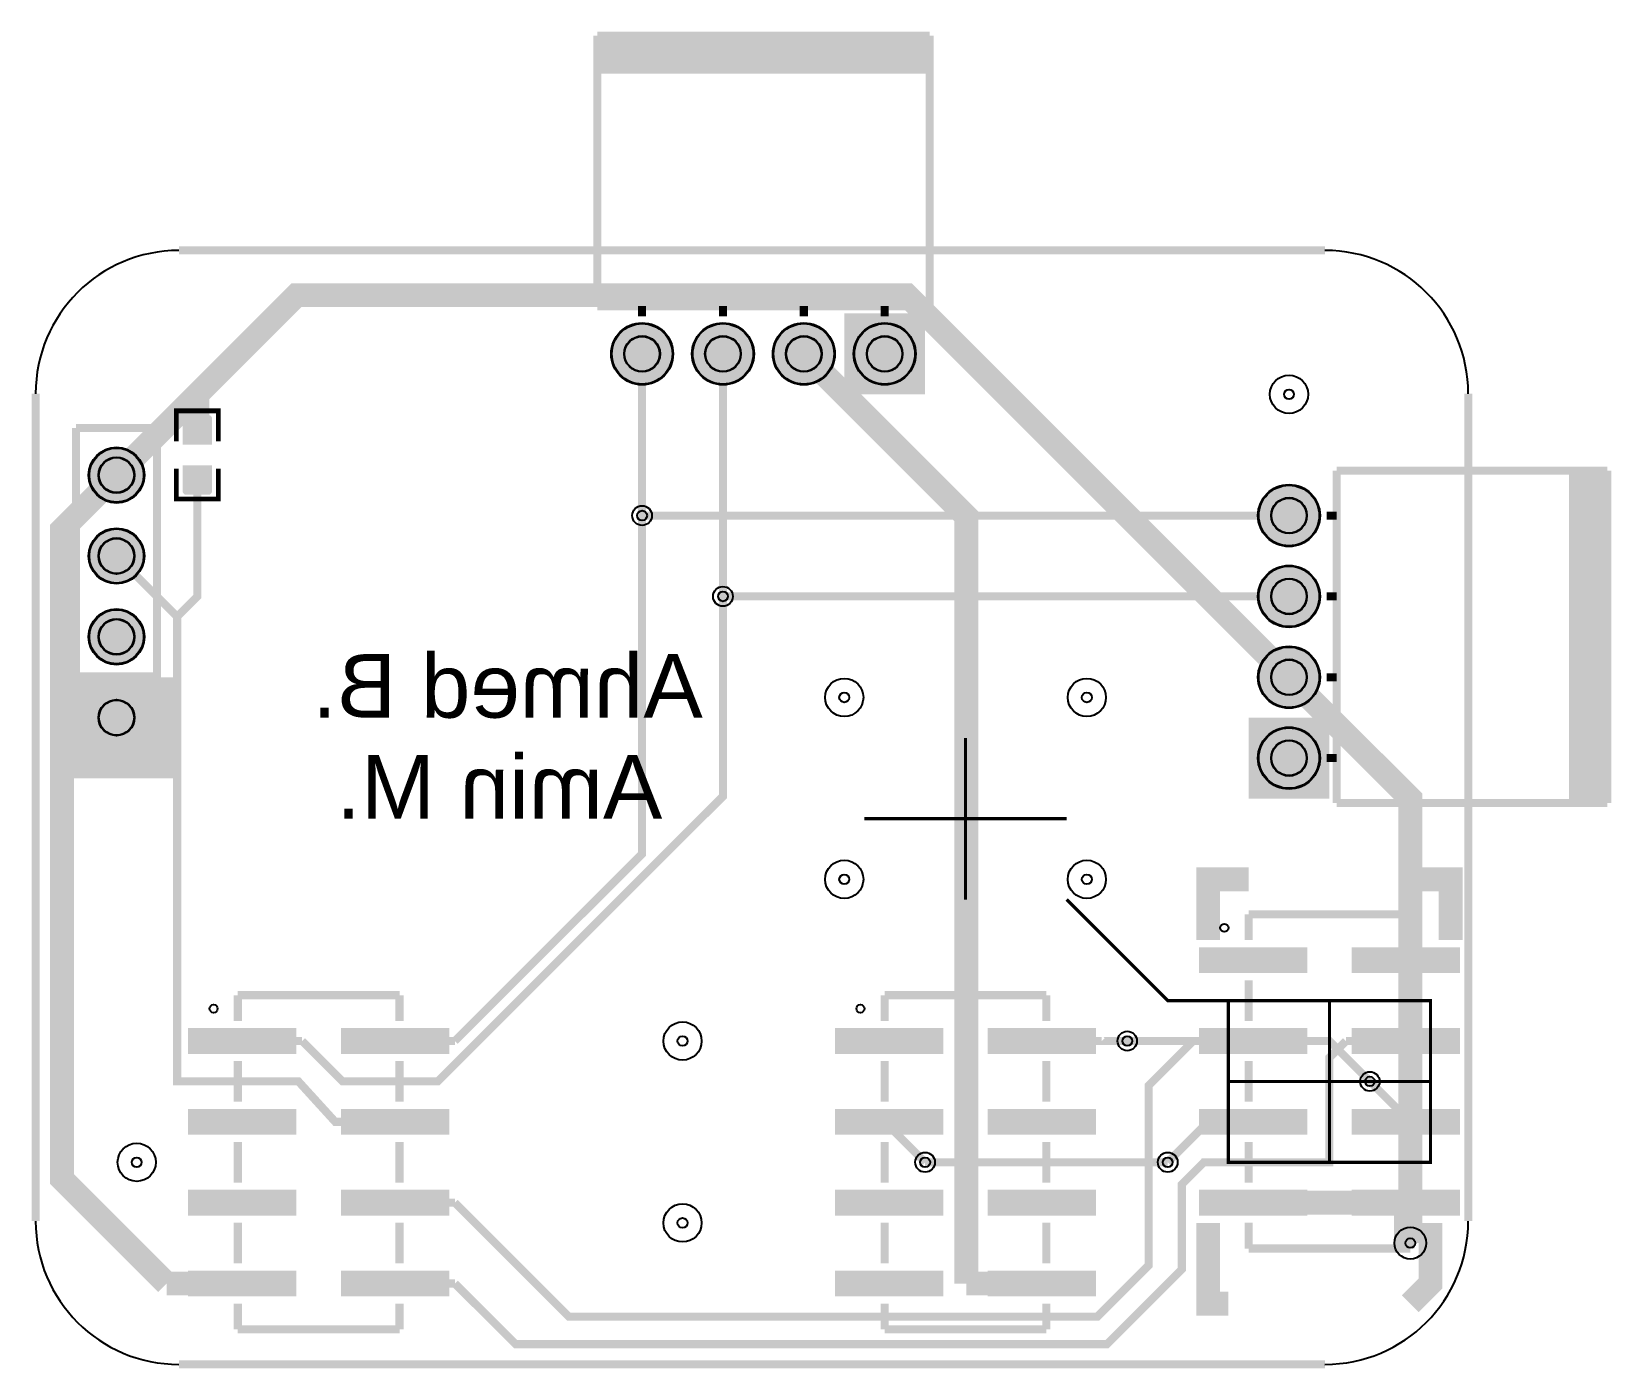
# Model space of a CAD drawing. Header units: millimetres. Extents: x -0.1 to 49.5, y -0.1 to 41.9.
import ezdxf

# ---------------------------------------------------------------- set-up
doc = ezdxf.new("R2010")
doc.units = ezdxf.units.MM
for name, color, linetype, true_color in [('BoardOutLine', 7, 'Continuous', 0xff00ff), ('BottomLayer', 7, 'Continuous', 0x0000ff), ('BottomSolderMaskLayer', 7, 'Continuous', 0xaa00ff), ('Document', 7, 'Continuous', 0xffffff), ('Hole', 7, 'Continuous', 0x222222), ('Multi-Layer', 7, 'Continuous', 0xc0c0c0), ('TopLayer', 7, 'Continuous', 0xff0000), ('TopPasteMaskLayer', 7, 'Continuous', 0x808080), ('TopSilkLayer', 7, 'Continuous', 0xffcc00), ('TopSolderMaskLayer', 7, 'Continuous', 0x800080)]:
    doc.layers.add(name, color=color, linetype=linetype, true_color=true_color)
doc.styles.get("Standard").update_dxf_attribs({"font": 'arial.ttf'})

msp = doc.modelspace()

# ---------------------------------------------------------------- hatches: boundary and pattern name
at = {"layer": 'BottomSolderMaskLayer'}
for points in [[(18.07503175006341, 31.750063500127, 1), (20.025044450088807, 31.750063500127, 1)], [(20.61503683007377, 31.750063500127, 1), (22.565049530099166, 31.750063500127, 1)], [(23.155041910083902, 31.750063500127, 1), (25.1050546101093, 31.750063500127, 1)], [(25.695046990094035, 31.750063500127, 1), (27.64505969011943, 31.750063500127, 1)], [(1.664605029210031, 27.9400558801118, 1), (3.4154051308102344, 27.9400558801118, 1)], [(38.3950723901447, 26.670053340106733, 1), (40.345085090170095, 26.670053340106733, 1)], [(1.664605029210031, 25.400050800101667, 1), (3.4154051308102344, 25.400050800101667, 1)], [(38.3950723901447, 24.130048260096487, 1), (40.345085090170095, 24.130048260096487, 1)], [(1.664605029210031, 22.86004572009142, 1), (3.4154051308102344, 22.86004572009142, 1)], [(38.3950723901447, 21.590043180086354, 1), (40.345085090170095, 21.590043180086354, 1)], [(1.6645919496772876, 19.444627509748443), (1.6645919496772876, 21.195453770414247), (3.4154182103429775, 21.195453770414247), (3.4154182103429775, 19.444627509748443)], [(38.3950723901447, 19.050038100076222, 1), (40.345085090170095, 19.050038100076222, 1)]]:
    msp.add_hatch(color=256, dxfattribs=at).paths.add_polyline_path(points)
at = {"layer": 'Document'}
for points in [[(28.160071120142447, 40.5500889001778), (17.56002032004062, 40.5500889001778), (17.56002032004062, 41.75008890017784), (28.160071120142447, 41.75008890017784), (28.160071120142447, 41.15008890017782)], [(48.17010414020842, 17.56002032004062), (48.17010414020842, 28.16007112014222), (49.37010414020824, 28.16007112014222), (49.37010414020824, 17.56002032004062), (48.770104140208105, 17.56002032004062)]]:
    msp.add_hatch(color=256, dxfattribs=at).paths.add_polyline_path(points)
at = {"layer": 'Multi-Layer'}
for points in [[(18.10003810007611, 31.750063500127, 1), (20.000038100076107, 31.750063500127, 1)], [(20.64004318008647, 31.750063500127, 1), (22.540043180086467, 31.750063500127, 1)], [(23.1800482600966, 31.750063500127, 1), (25.0800482600966, 31.750063500127, 1)], [(25.720053340106734, 31.750063500127, 1), (27.620053340106733, 31.750063500127, 1)], [(1.6900050800101325, 27.9400558801118, 1), (3.3900050800101327, 27.9400558801118, 1)], [(38.42007874015739, 26.670053340106733, 1), (40.3200787401574, 26.670053340106733, 1)], [(1.6900050800101325, 25.400050800101667, 1), (3.3900050800101327, 25.400050800101667, 1)], [(38.42007874015739, 24.130048260096487, 1), (40.3200787401574, 24.130048260096487, 1)], [(1.6900050800101325, 22.86004572009142, 1), (3.3900050800101327, 22.86004572009142, 1)], [(38.42007874015739, 21.590043180086354, 1), (40.3200787401574, 21.590043180086354, 1)], [(1.6899923799848011, 19.470027940055843), (1.6899923799848011, 21.170053340106733), (3.3900177800355777, 21.170053340106733), (3.3900177800355777, 19.470027940055843)], [(38.42007874015739, 19.050038100076222, 1), (40.3200787401574, 19.050038100076222, 1)]]:
    msp.add_hatch(color=256, dxfattribs=at).paths.add_polyline_path(points)
at = {"layer": 'TopLayer'}
for points in [[(5.512014224028462, 28.92506985013972), (4.6480060960122955, 28.92506985013972), (4.6480060960122955, 29.73154686309374), (5.512014224028462, 29.73154686309374)], [(5.512014224028462, 28.22504445008883), (4.6480060960122955, 28.22504445008883), (4.6480060960122955, 27.418567437134925), (5.512014224028462, 27.418567437134925)], [(39.84048768097546, 13.10017780035571), (39.84048768097546, 12.300177800355641), (36.64048768097541, 12.300177800355641), (36.64048768097541, 13.10017780035571)], [(44.64046228092457, 13.10017780035571), (44.64046228092457, 12.300177800355641), (41.44046228092452, 12.300177800355641), (41.44046228092452, 13.10017780035571)], [(8.090424180848231, 10.560172720345463), (8.090424180848231, 9.760172720345395), (4.890424180848413, 9.760172720345395), (4.890424180848413, 10.560172720345463)], [(12.890398780797568, 10.560172720345463), (12.890398780797568, 9.760172720345395), (9.690398780797523, 9.760172720345395), (9.690398780797523, 10.560172720345463)], [(28.41046482092952, 10.560172720345463), (28.41046482092952, 9.760172720345395), (25.2104648209297, 9.760172720345395), (25.2104648209297, 10.560172720345463)], [(33.210439420878856, 10.560172720345463), (33.210439420878856, 9.760172720345395), (30.01043942087881, 9.760172720345395), (30.01043942087881, 10.560172720345463)], [(39.84048768097546, 10.560172720345463), (39.84048768097546, 9.760172720345395), (36.64048768097541, 9.760172720345395), (36.64048768097541, 10.560172720345463)], [(44.64046228092457, 10.560172720345463), (44.64046228092457, 9.760172720345395), (41.44046228092452, 9.760172720345395), (41.44046228092452, 10.560172720345463)], [(8.090424180848231, 8.02016764033533), (8.090424180848231, 7.220167640335262), (4.890424180848413, 7.220167640335262), (4.890424180848413, 8.02016764033533)], [(12.890398780797568, 8.02016764033533), (12.890398780797568, 7.220167640335262), (9.690398780797523, 7.220167640335262), (9.690398780797523, 8.02016764033533)], [(28.41046482092952, 8.02016764033533), (28.41046482092952, 7.220167640335262), (25.2104648209297, 7.220167640335262), (25.2104648209297, 8.02016764033533)], [(33.210439420878856, 8.02016764033533), (33.210439420878856, 7.220167640335262), (30.01043942087881, 7.220167640335262), (30.01043942087881, 8.02016764033533)], [(39.84048768097546, 8.02016764033533), (39.84048768097546, 7.220167640335262), (36.64048768097541, 7.220167640335262), (36.64048768097541, 8.02016764033533)], [(44.64046228092457, 8.02016764033533), (44.64046228092457, 7.220167640335262), (41.44046228092452, 7.220167640335262), (41.44046228092452, 8.02016764033533)], [(8.090424180848231, 5.480162560325198), (8.090424180848231, 4.68016256032513), (4.890424180848413, 4.68016256032513), (4.890424180848413, 5.480162560325198)], [(12.890398780797568, 5.480162560325198), (12.890398780797568, 4.68016256032513), (9.690398780797523, 4.68016256032513), (9.690398780797523, 5.480162560325198)], [(28.41046482092952, 5.480162560325198), (28.41046482092952, 4.68016256032513), (25.2104648209297, 4.68016256032513), (25.2104648209297, 5.480162560325198)], [(33.210439420878856, 5.480162560325198), (33.210439420878856, 4.68016256032513), (30.01043942087881, 4.68016256032513), (30.01043942087881, 5.480162560325198)], [(39.84048768097546, 5.480162560325198), (39.84048768097546, 4.68016256032513), (36.64048768097541, 4.68016256032513), (36.64048768097541, 5.480162560325198)], [(44.64046228092457, 5.480162560325198), (44.64046228092457, 4.68016256032513), (41.44046228092452, 4.68016256032513), (41.44046228092452, 5.480162560325198)], [(8.090424180848231, 2.940157480315065), (8.090424180848231, 2.140157480314997), (4.890424180848413, 2.140157480314997), (4.890424180848413, 2.940157480315065)], [(12.890398780797568, 2.940157480315065), (12.890398780797568, 2.140157480314997), (9.690398780797523, 2.140157480314997), (9.690398780797523, 2.940157480315065)], [(28.41046482092952, 2.940157480315065), (28.41046482092952, 2.140157480314997), (25.2104648209297, 2.140157480314997), (25.2104648209297, 2.940157480315065)], [(33.210439420878856, 2.940157480315065), (33.210439420878856, 2.140157480314997), (30.01043942087881, 2.140157480314997), (30.01043942087881, 2.940157480315065)]]:
    msp.add_hatch(color=256, dxfattribs=at).paths.add_polyline_path(points)
at = {"layer": 'TopPasteMaskLayer'}
for points in [[(4.630022860045756, 29.770078740157487), (4.630022860045756, 28.97007874015742), (4.680035560071019, 28.920066040132042), (4.9080010160021175, 28.920066040132042), (4.9080010160021175, 29.290068580137245), (5.2379984759968465, 29.290068580137245), (5.2379984759968465, 28.920066040132042), (5.480035560071201, 28.920066040132042), (5.530022860045619, 28.97007874015742), (5.530022860045619, 29.770078740157487), (5.480035560071201, 29.820066040132133), (4.680035560071019, 29.820066040132133)], [(4.680035560071019, 28.22006604013211), (4.9080010160021175, 28.22006604013211), (4.9080010160021175, 27.84008128016262), (5.2379984759968465, 27.84008128016262), (5.2379984759968465, 28.22006604013211), (5.480035560071201, 28.22006604013211), (5.530022860045619, 28.170078740157464), (5.530022860045619, 27.380086360172754), (5.480035560071201, 27.330073660147377), (4.680035560071019, 27.330073660147377), (4.630022860045756, 27.380086360172754), (4.630022860045756, 28.170078740157464)], [(39.84048768097546, 13.10017780035571), (39.84048768097546, 12.300177800355641), (36.64048768097541, 12.300177800355641), (36.64048768097541, 13.10017780035571)], [(44.64046228092457, 13.10017780035571), (44.64046228092457, 12.300177800355641), (41.44046228092452, 12.300177800355641), (41.44046228092452, 13.10017780035571)], [(8.090424180848231, 10.560172720345463), (8.090424180848231, 9.760172720345395), (4.890424180848413, 9.760172720345395), (4.890424180848413, 10.560172720345463)], [(12.890398780797568, 10.560172720345463), (12.890398780797568, 9.760172720345395), (9.690398780797523, 9.760172720345395), (9.690398780797523, 10.560172720345463)], [(28.41046482092952, 10.560172720345463), (28.41046482092952, 9.760172720345395), (25.2104648209297, 9.760172720345395), (25.2104648209297, 10.560172720345463)], [(33.210439420878856, 10.560172720345463), (33.210439420878856, 9.760172720345395), (30.01043942087881, 9.760172720345395), (30.01043942087881, 10.560172720345463)], [(39.84048768097546, 10.560172720345463), (39.84048768097546, 9.760172720345395), (36.64048768097541, 9.760172720345395), (36.64048768097541, 10.560172720345463)], [(44.64046228092457, 10.560172720345463), (44.64046228092457, 9.760172720345395), (41.44046228092452, 9.760172720345395), (41.44046228092452, 10.560172720345463)], [(8.090424180848231, 8.02016764033533), (8.090424180848231, 7.220167640335262), (4.890424180848413, 7.220167640335262), (4.890424180848413, 8.02016764033533)], [(12.890398780797568, 8.02016764033533), (12.890398780797568, 7.220167640335262), (9.690398780797523, 7.220167640335262), (9.690398780797523, 8.02016764033533)], [(28.41046482092952, 8.02016764033533), (28.41046482092952, 7.220167640335262), (25.2104648209297, 7.220167640335262), (25.2104648209297, 8.02016764033533)], [(33.210439420878856, 8.02016764033533), (33.210439420878856, 7.220167640335262), (30.01043942087881, 7.220167640335262), (30.01043942087881, 8.02016764033533)], [(39.84048768097546, 8.02016764033533), (39.84048768097546, 7.220167640335262), (36.64048768097541, 7.220167640335262), (36.64048768097541, 8.02016764033533)], [(44.64046228092457, 8.02016764033533), (44.64046228092457, 7.220167640335262), (41.44046228092452, 7.220167640335262), (41.44046228092452, 8.02016764033533)], [(8.090424180848231, 5.480162560325198), (8.090424180848231, 4.68016256032513), (4.890424180848413, 4.68016256032513), (4.890424180848413, 5.480162560325198)], [(12.890398780797568, 5.480162560325198), (12.890398780797568, 4.68016256032513), (9.690398780797523, 4.68016256032513), (9.690398780797523, 5.480162560325198)], [(28.41046482092952, 5.480162560325198), (28.41046482092952, 4.68016256032513), (25.2104648209297, 4.68016256032513), (25.2104648209297, 5.480162560325198)], [(33.210439420878856, 5.480162560325198), (33.210439420878856, 4.68016256032513), (30.01043942087881, 4.68016256032513), (30.01043942087881, 5.480162560325198)], [(39.84048768097546, 5.480162560325198), (39.84048768097546, 4.68016256032513), (36.64048768097541, 4.68016256032513), (36.64048768097541, 5.480162560325198)], [(44.64046228092457, 5.480162560325198), (44.64046228092457, 4.68016256032513), (41.44046228092452, 4.68016256032513), (41.44046228092452, 5.480162560325198)], [(8.090424180848231, 2.940157480315065), (8.090424180848231, 2.140157480314997), (4.890424180848413, 2.140157480314997), (4.890424180848413, 2.940157480315065)], [(12.890398780797568, 2.940157480315065), (12.890398780797568, 2.140157480314997), (9.690398780797523, 2.140157480314997), (9.690398780797523, 2.940157480315065)], [(28.41046482092952, 2.940157480315065), (28.41046482092952, 2.140157480314997), (25.2104648209297, 2.140157480314997), (25.2104648209297, 2.940157480315065)], [(33.210439420878856, 2.940157480315065), (33.210439420878856, 2.140157480314997), (30.01043942087881, 2.140157480314997), (30.01043942087881, 2.940157480315065)]]:
    msp.add_hatch(color=256, dxfattribs=at).paths.add_polyline_path(points)
at = {"layer": 'TopSilkLayer'}
for points in [[(25.400050800101553, 33.020066040132065), (27.940055880111686, 33.020066040132065), (27.940055880111686, 30.480060960121932), (25.400050800101553, 30.480060960121932), (25.400050800101553, 33.020066040132065)], [(0.63500127000259, 21.590043180086354), (4.445008890017789, 21.590043180086354), (4.445008890017789, 18.415036830073632), (0.63500127000259, 18.415036830073632), (0.63500127000259, 21.590043180086354)], [(38.100076200152444, 20.320040640081288), (40.640081280162576, 20.320040640081288), (40.640081280162576, 17.780035560071155), (38.100076200152444, 17.780035560071155), (38.100076200152444, 20.320040640081288)]]:
    msp.add_hatch(color=256, dxfattribs=at).paths.add_polyline_path(points)
at = {"layer": 'TopSolderMaskLayer'}
for points in [[(18.07503175006341, 31.750063500127, 1), (20.025044450088807, 31.750063500127, 1)], [(20.61503683007377, 31.750063500127, 1), (22.565049530099166, 31.750063500127, 1)], [(23.155041910083902, 31.750063500127, 1), (25.1050546101093, 31.750063500127, 1)], [(25.695046990094035, 31.750063500127, 1), (27.64505969011943, 31.750063500127, 1)], [(5.539226221383387, 28.901354374674952), (4.62079409865737, 28.901354374674952), (4.62079409865737, 29.75524889779797), (5.539226221383387, 29.75524889779797)], [(1.664605029210031, 27.9400558801118, 1), (3.4154051308102344, 27.9400558801118, 1)], [(5.539226221383387, 28.2487599255536), (4.62079409865737, 28.2487599255536), (4.62079409865737, 27.394865402430696), (5.539226221383387, 27.394865402430696)], [(38.3950723901447, 26.670053340106733, 1), (40.345085090170095, 26.670053340106733, 1)], [(1.664605029210031, 25.400050800101667, 1), (3.4154051308102344, 25.400050800101667, 1)], [(38.3950723901447, 24.130048260096487, 1), (40.345085090170095, 24.130048260096487, 1)], [(1.664605029210031, 22.86004572009142, 1), (3.4154051308102344, 22.86004572009142, 1)], [(38.3950723901447, 21.590043180086354, 1), (40.345085090170095, 21.590043180086354, 1)], [(1.6645919496772876, 19.444627509748443), (1.6645919496772876, 21.195453770414247), (3.4154182103429775, 21.195453770414247), (3.4154182103429775, 19.444627509748443)], [(38.3950723901447, 19.050038100076222, 1), (40.345085090170095, 19.050038100076222, 1)], [(39.942084658363, 13.106526200149233), (39.942084658363, 12.293826174749142), (36.538884251962145, 12.293826174749142), (36.538884251962145, 13.106526200149233)], [(44.74206732284438, 13.106526200149233), (44.74206732284438, 12.293826174749142), (41.33886691644352, 12.293826174749142), (41.33886691644352, 13.106526200149233)], [(8.192021158236003, 10.5665211201391), (8.192021158236003, 9.75382109473901), (4.788820751835146, 9.75382109473901), (4.788820751835146, 10.5665211201391)], [(12.992003822717379, 10.5665211201391), (12.992003822717379, 9.75382109473901), (9.588803416316523, 9.75382109473901), (9.588803416316523, 10.5665211201391)], [(28.512061798317063, 10.5665211201391), (28.512061798317063, 9.75382109473901), (25.108861391916435, 9.75382109473901), (25.108861391916435, 10.5665211201391)], [(33.31204446279867, 10.5665211201391), (33.31204446279867, 9.75382109473901), (29.90884405639781, 9.75382109473901), (29.90884405639781, 10.5665211201391)], [(39.942084658363, 10.5665211201391), (39.942084658363, 9.75382109473901), (36.538884251962145, 9.75382109473901), (36.538884251962145, 10.5665211201391)], [(44.74206732284438, 10.5665211201391), (44.74206732284438, 9.75382109473901), (41.33886691644352, 9.75382109473901), (41.33886691644352, 10.5665211201391)], [(8.192021158236003, 8.026516040128854), (8.192021158236003, 7.213816014728877), (4.788820751835146, 7.213816014728877), (4.788820751835146, 8.026516040128854)], [(12.992003822717379, 8.026516040128854), (12.992003822717379, 7.213816014728877), (9.588803416316523, 7.213816014728877), (9.588803416316523, 8.026516040128854)], [(28.512061798317063, 8.026516040128854), (28.512061798317063, 7.213816014728877), (25.108861391916435, 7.213816014728877), (25.108861391916435, 8.026516040128854)], [(33.31204446279867, 8.026516040128854), (33.31204446279867, 7.213816014728877), (29.90884405639781, 7.213816014728877), (29.90884405639781, 8.026516040128854)], [(39.942084658363, 8.026516040128854), (39.942084658363, 7.213816014728877), (36.538884251962145, 7.213816014728877), (36.538884251962145, 8.026516040128854)], [(44.74206732284438, 8.026516040128854), (44.74206732284438, 7.213816014728877), (41.33886691644352, 7.213816014728877), (41.33886691644352, 8.026516040128854)], [(8.192021158236003, 5.486510960118721), (8.192021158236003, 4.673810934718745), (4.788820751835146, 4.673810934718745), (4.788820751835146, 5.486510960118721)], [(12.992003822717379, 5.486510960118721), (12.992003822717379, 4.673810934718745), (9.588803416316523, 4.673810934718745), (9.588803416316523, 5.486510960118721)], [(28.512061798317063, 5.486510960118721), (28.512061798317063, 4.673810934718745), (25.108861391916435, 4.673810934718745), (25.108861391916435, 5.486510960118721)], [(33.31204446279867, 5.486510960118721), (33.31204446279867, 4.673810934718745), (29.90884405639781, 4.673810934718745), (29.90884405639781, 5.486510960118721)], [(39.942084658363, 5.486510960118721), (39.942084658363, 4.673810934718745), (36.538884251962145, 4.673810934718745), (36.538884251962145, 5.486510960118721)], [(44.74206732284438, 5.486510960118721), (44.74206732284438, 4.673810934718745), (41.33886691644352, 4.673810934718745), (41.33886691644352, 5.486510960118721)], [(8.192021158236003, 2.946505880108589), (8.192021158236003, 2.1338058547084984), (4.788820751835146, 2.1338058547084984), (4.788820751835146, 2.946505880108589)], [(12.992003822717379, 2.946505880108589), (12.992003822717379, 2.1338058547084984), (9.588803416316523, 2.1338058547084984), (9.588803416316523, 2.946505880108589)], [(28.512061798317063, 2.946505880108589), (28.512061798317063, 2.1338058547084984), (25.108861391916435, 2.1338058547084984), (25.108861391916435, 2.946505880108589)], [(33.31204446279867, 2.946505880108589), (33.31204446279867, 2.1338058547084984), (29.90884405639781, 2.1338058547084984), (29.90884405639781, 2.946505880108589)]]:
    msp.add_hatch(color=256, dxfattribs=at).paths.add_polyline_path(points)

# ---------------------------------------------------------------- linework, layer by layer
at = {"layer": 'BoardOutLine', "const_width": 0.25400050800101603}
for points in [[(4.5, 35), (40.50000000000023, 35)], [(0, 4.5), (0, 30.5)], [(45, 30.5), (45, 4.5)], [(40.50000000000023, 0), (4.5, 0)]]:
    msp.add_lwpolyline(points, dxfattribs=at)
at = {"layer": 'BoardOutLine'}
for centre, start, end in [((4.500000000000227, 30.499999999999886), 90, 180), ((40.5, 30.499999999999886), 0, 90), ((4.500000000000227, 4.500000000000114), 180, 270), ((40.5, 4.500000000000114), 270, 0)]:
    msp.add_arc(centre, 4.500000000000001, start, end, dxfattribs=at)
at = {"layer": 'BottomLayer'}
for points, const_width in [([(19.050038100076108, 26.670053340106733), (39.370078740157396, 26.670053340106733)], 0.25400050800101603), ([(21.590043180086468, 24.130048260096487), (39.370078740157396, 24.130048260096487)], 0.25400050800101603), ([(39.370078740157396, 21.590043180086354), (43.18008636017271, 17.780035560071155), (43.18008636017271, 3.810007620015199)], 0.7500127000254001), ([(41.910083820167756, 8.890017780035578), (40.640081280162576, 10.160020320040644), (34.29006858013713, 10.160020320040644)], 0.25400050800101603), ([(27.940055880111686, 6.350012700025445), (35.56007112014231, 6.350012700025445)], 0.25400050800101603)]:
    msp.add_lwpolyline(points, dxfattribs=dict(at, const_width=const_width))
at = {"layer": 'BottomSolderMaskLayer'}
for centre, radius in [((19.050038100076108, 31.750063500127), 0.9750063500127), ((19.050038100076108, 31.750063500127), 0.5644903948551531), ((21.590043180086468, 31.750063500127), 0.9750063500127), ((21.590043180086468, 31.750063500127), 0.5644903948551531), ((24.1300482600966, 31.750063500127), 0.9750063500127), ((24.1300482600966, 31.750063500127), 0.5644903948551531), ((26.670053340106733, 31.750063500127), 0.9750063500127), ((26.670053340106733, 31.750063500127), 0.5644903948551531), ((2.5400050800101326, 27.9400558801118), 0.8754000508001016), ((2.5400050800101326, 27.9400558801118), 0.5664484065211015), ((39.370078740157396, 26.670053340106733), 0.9750063500127), ((39.370078740157396, 26.670053340106733), 0.5644903948551531), ((2.5400050800101326, 25.400050800101667), 0.8754000508001016), ((2.5400050800101326, 25.400050800101667), 0.5664484065211015), ((39.370078740157396, 24.130048260096487), 0.9750063500127), ((39.370078740157396, 24.130048260096487), 0.5644903948551531), ((2.5400050800101326, 22.86004572009142), 0.8754000508001016), ((2.5400050800101326, 22.86004572009142), 0.5664484065211015), ((39.370078740157396, 21.590043180086354), 0.9750063500127), ((39.370078740157396, 21.590043180086354), 0.5644903948551531), ((2.5400050800101326, 20.320040640081288), 0.5664484065211015), ((39.370078740157396, 19.050038100076222), 0.9750063500127), ((39.370078740157396, 19.050038100076222), 0.5644903948551531)]:
    msp.add_circle(centre, radius, dxfattribs=at)
at = {"layer": 'Hole'}
for centre, radius in [((39.370078740157396, 30.480060960121932), 0.15499110998222), ((19.050038100076108, 26.670053340106733), 0.15499110998222), ((21.590043180086468, 24.130048260096487), 0.15499110998222), ((25.400050800101553, 20.955041910083878), 0.15499110998222), ((33.02006604013218, 20.955041910083878), 0.15499110998222), ((25.400050800101553, 15.240030480061023), 0.15499110998222), ((33.02006604013218, 15.240030480061023), 0.15499110998222), ((20.320040640081288, 10.160020320040644), 0.15499110998222), ((34.29006858013713, 10.160020320040644), 0.15250190500381003), ((41.910083820167756, 8.890017780035578), 0.15250190500381003), ((3.175006350012609, 6.350012700025445), 0.15499110998222), ((27.940055880111686, 6.350012700025445), 0.15499110998222), ((35.56007112014231, 6.350012700025445), 0.15499110998222), ((20.320040640081288, 4.445008890017789), 0.15499110998222), ((43.18008636017271, 3.810007620015199), 0.15250190500381003)]:
    msp.add_circle(centre, radius, dxfattribs=at)
at = {"layer": 'Multi-Layer'}
for centre, radius in [((19.050038100076108, 31.750063500127), 0.9500000000000001), ((19.050038100076108, 31.750063500127), 0.5500127000254001), ((21.590043180086468, 31.750063500127), 0.9500000000000001), ((21.590043180086468, 31.750063500127), 0.5500127000254001), ((24.1300482600966, 31.750063500127), 0.9500000000000001), ((24.1300482600966, 31.750063500127), 0.5500127000254001), ((26.670053340106733, 31.750063500127), 0.9500000000000001), ((26.670053340106733, 31.750063500127), 0.5500127000254001), ((39.370078740157396, 30.480060960121932), 0.6000000000000001), ((2.5400050800101326, 27.9400558801118), 0.8500000000000001), ((2.5400050800101326, 27.9400558801118), 0.5500127000254001), ((39.370078740157396, 26.670053340106733), 0.9500000000000001), ((19.050038100076108, 26.670053340106733), 0.31000762001524007), ((39.370078740157396, 26.670053340106733), 0.5500127000254001), ((2.5400050800101326, 25.400050800101667), 0.8500000000000001), ((2.5400050800101326, 25.400050800101667), 0.5500127000254001), ((39.370078740157396, 24.130048260096487), 0.9500000000000001), ((21.590043180086468, 24.130048260096487), 0.31000762001524007), ((39.370078740157396, 24.130048260096487), 0.5500127000254001), ((2.5400050800101326, 22.86004572009142), 0.8500000000000001), ((2.5400050800101326, 22.86004572009142), 0.5500127000254001), ((39.370078740157396, 21.590043180086354), 0.9500000000000001), ((39.370078740157396, 21.590043180086354), 0.5500127000254001), ((25.400050800101553, 20.955041910083878), 0.6000000000000001), ((33.02006604013218, 20.955041910083878), 0.6000000000000001), ((2.5400050800101326, 20.320040640081288), 0.5500127000254001), ((39.370078740157396, 19.050038100076222), 0.9500000000000001), ((39.370078740157396, 19.050038100076222), 0.5500127000254001), ((25.400050800101553, 15.240030480061023), 0.6000000000000001), ((33.02006604013218, 15.240030480061023), 0.6000000000000001), ((20.320040640081288, 10.160020320040644), 0.6000000000000001), ((34.29006858013713, 10.160020320040644), 0.30500381000762006), ((41.910083820167756, 8.890017780035578), 0.30500381000762006), ((3.175006350012609, 6.350012700025445), 0.6000000000000001), ((27.940055880111686, 6.350012700025445), 0.31000762001524007), ((35.56007112014231, 6.350012700025445), 0.31000762001524007), ((20.320040640081288, 4.445008890017789), 0.6000000000000001), ((43.18008636017271, 3.810007620015199), 0.5)]:
    msp.add_circle(centre, radius, dxfattribs=at)
at = {"layer": 'TopLayer'}
for points, const_width in [([(39.370078740157396, 21.59001778003551), (27.366014732029498, 33.594081788163635), (8.194056388112813, 33.594081788163635), (2.5400050800101326, 27.940030480060955)], 0.7500127000254001), ([(19.050038100076108, 31.750038100076154), (19.050038100076108, 26.670053340106733)], 0.25400050800101603), ([(21.590043180086468, 31.750038100076154), (21.590043180086468, 24.130048260096487)], 0.25400050800101603), ([(24.1300482600966, 31.750038100076154), (29.234950469900923, 26.645135890271717), (29.234950469900923, 2.540233680467395)], 0.7500127000254001), ([(5.080010160020265, 29.328422656845305), (5.080010160020265, 30.480060960121932), (5.392557785115514, 30.79260858521718)], 0.7500127000254001), ([(2.5400050800101326, 27.940030480060955), (0.825755651511372, 26.22578105156208), (0.825755651511372, 5.8295402590804315), (4.115062230124522, 2.540233680467395)], 0.7500127000254001), ([(5.080010160020265, 27.82169164338336), (5.080010160020265, 24.130048260096487), (4.445008890017789, 23.49504699009401)], 0.25400050800101603), ([(19.050038100076108, 26.670053340106733), (19.050038100076108, 16.040614681229385), (13.169672339344743, 10.160248920497907)], 0.25400050800101603), ([(2.5400050800101326, 25.400050800101667), (4.445008890017789, 23.49504699009401), (4.445008890017789, 8.890017780035578), (8.255016510033101, 8.890017780035578), (8.255016510033101, 8.890017780035578), (9.411226822453727, 7.62024384048766), (11.290576581153118, 7.62024384048766)], 0.25400050800101603), ([(21.590043180086468, 24.130048260096487), (21.590043180086468, 17.848615697231367), (12.631445262890566, 8.890017780035578), (9.639319278638595, 8.890017780035578), (8.369316738633415, 10.160020320040644)], 0.25400050800101603), ([(6.490474980950012, 10.160248920497907), (8.369570739141409, 10.160248920497907)], 0.25400050800101603), ([(11.290576581153118, 10.160248920497907), (13.169672339344743, 10.160248920497907)], 0.25400050800101603), ([(36.361442722885386, 10.160248920497907), (34.958597917195675, 8.757404114808196), (34.958597917195675, 3.1084328168656157), (33.35153670307341, 1.5013716027432338), (16.748539497079037, 1.5013716027432338), (13.169672339344743, 5.080238760477528)], 0.25400050800101603), ([(41.16078232156474, 10.160020320040644), (40.640081280162576, 9.639319278638482), (40.640081280162576, 6.350012700025445), (36.69291338582684, 6.350012700025445), (36.00457200914411, 5.659131318262666), (36.00457200914411, 2.984505969011934), (33.655067310134655, 0.63500127000259), (15.074930149860393, 0.63500127000259), (13.169926339852736, 2.5400050800101326)], 0.25400050800101603), ([(31.610617221234406, 10.160248920497907), (33.48971297942603, 10.160248920497907)], 0.25400050800101603), ([(34.29006858013713, 10.160020320040644), (33.48999237998464, 10.160020320040644), (33.489738379476876, 10.160274320548751)], 0.25400050800101603), ([(38.24053848107701, 10.160248920497907), (36.361442722885386, 10.160248920497907)], 0.25400050800101603), ([(43.04064008128012, 10.160248920497907), (41.1612903225805, 10.160248920497907)], 0.25400050800101603), ([(41.910083820167756, 8.890017780035578), (43.04056388112781, 7.759537719075524), (43.04056388112781, 7.62024384048766)], 0.25400050800101603), ([(26.810439420878993, 7.62024384048766), (26.810439420878993, 7.479629159258252), (27.940055880111686, 6.350012700025445)], 0.25400050800101603), ([(35.56007112014231, 6.350012700025445), (36.83030226060464, 7.62024384048766), (38.2404622809247, 7.62024384048766)], 0.25400050800101603), ([(11.290576581153118, 5.080238760477528), (13.169672339344743, 5.080238760477528)], 0.25400050800101603), ([(43.04064008128012, 5.080238760477528), (38.24053848107701, 5.080238760477528)], 0.7500127000254001), ([(43.18008636017271, 3.810007620015199), (43.040690881381806, 3.949403098806215), (43.040690881381806, 5.0802641605283725)], 0.7500127000254001), ([(6.490474980950012, 2.540233680467395), (4.115062230124522, 2.540233680467395)], 0.7500127000254001), ([(11.290576581153118, 2.540233680467395), (13.169672339344743, 2.540233680467395)], 0.25400050800101603), ([(31.610617221234406, 2.540233680467395), (29.234950469900923, 2.540233680467395)], 0.7500127000254001)]:
    msp.add_lwpolyline(points, dxfattribs=dict(at, const_width=const_width))
at = {"layer": 'TopSilkLayer'}
for points, const_width in [([(17.64005588011173, 41.75008890017784), (17.64005588011173, 33.250063500127)], 0.25400050800101603), ([(28.080060960121955, 41.75008890017784), (17.64005588011173, 41.75008890017784)], 0.25400050800101603), ([(28.080060960121955, 33.250063500127), (28.080060960121955, 41.75008890017784)], 0.25400050800101603), ([(28.080060960121955, 33.250063500127), (17.64005588011173, 33.250063500127)], 0.25400050800101603), ([(19.050038100076108, 32.93121666243337), (19.050038100076108, 33.250063500127)], 0.25400050800101603), ([(21.590043180086468, 32.93121666243337), (21.590043180086468, 33.250063500127)], 0.25400050800101603), ([(24.1300482600966, 32.93121666243337), (24.1300482600966, 33.250063500127)], 0.25400050800101603), ([(26.670053340106733, 33.250063500127), (26.670053340106733, 32.93121666243337)], 0.25400050800101603), ([(5.740614681229317, 29.001270002539968), (5.740614681229317, 29.96014732029471), (4.419405638811213, 29.96014732029471), (4.419405638811213, 29.001270002539968)], 0.15240030480060962), ([(1.2700025400050663, 29.420066040132042), (3.8100076200153126, 29.420066040132042)], 0.25400050800101603), ([(1.2700025400050663, 18.840030480061046), (1.2700025400050663, 29.420066040132042)], 0.25400050800101603), ([(3.8100076200153126, 18.840030480061046), (3.8100076200153126, 29.420066040132042)], 0.25400050800101603), ([(5.740614681229317, 28.148844297688697), (5.740614681229317, 27.189966979933956), (4.419405638811213, 27.189966979933956), (4.419405638811213, 28.148844297688697)], 0.15240030480060962), ([(49.37010414020824, 28.080035560071224), (40.870078740157396, 28.080035560071224)], 0.25400050800101603), ([(40.870078740157396, 17.640030480061), (40.870078740157396, 28.080035560071224)], 0.25400050800101603), ([(49.37010414020824, 17.640030480061), (49.37010414020824, 28.080035560071224)], 0.25400050800101603), ([(40.55123190246377, 26.670053340106733), (40.870078740157396, 26.670053340106733)], 0.25400050800101603), ([(40.55123190246377, 24.130048260096487), (40.870078740157396, 24.130048260096487)], 0.25400050800101603), ([(1.2700025400050663, 21.61356362712729), (3.8100076200153126, 21.61356362712729)], 0.25400050800101603), ([(40.55123190246377, 21.590043180086354), (40.870078740157396, 21.590043180086354)], 0.25400050800101603), ([(29.210058420116866, 19.68503937007881), (29.210058420116866, 14.605029210058433)], 0.1), ([(1.2700025400050663, 18.840030480061046), (3.8100076200153126, 18.840030480061046)], 0.25400050800101603), ([(40.870078740157396, 19.050038100076222), (40.55123190246377, 19.050038100076222)], 0.25400050800101603), ([(40.870078740157396, 17.640030480061), (49.37010414020824, 17.640030480061)], 0.25400050800101603), ([(26.035052070104257, 17.145034290068565), (32.385064770129475, 17.145034290068565)], 0.1), ([(38.100076200152444, 15.240030480061023), (36.830073660147264, 15.240030480061023), (36.830073660147264, 13.335026670053367)], 0.7500127000254001), ([(43.18008636017271, 15.240030480061023), (44.19608839217676, 15.240030480061023), (44.45008890017789, 15.240030480061023), (44.45008890017789, 13.335026670053367)], 0.7500127000254001), ([(37.46507493014997, 11.43002286004571), (35.56007112014231, 11.43002286004571), (32.385064770129475, 14.605029210058433)], 0.1), ([(43.18046736093493, 14.140182880365728), (38.100457200914434, 14.140182880365728)], 0.25400050800101603), ([(38.100457200914434, 14.140182880365728), (38.100457200914434, 13.3313182626365)], 0.25400050800101603), ([(43.18046736093493, 14.140182880365728), (43.18046736093493, 13.3313182626365)], 0.25400050800101603), ([(38.100457200914434, 12.069037338074736), (38.100457200914434, 10.791313182626368)], 0.25400050800101603), ([(43.18046736093493, 12.069037338074736), (43.18046736093493, 10.791313182626368)], 0.25400050800101603), ([(11.4304038608077, 11.600177800355596), (6.350393700787436, 11.600177800355596)], 0.25400050800101603), ([(6.350393700787436, 11.600177800355596), (6.350393700787436, 10.791313182626368)], 0.25400050800101603), ([(11.4304038608077, 11.600177800355596), (11.4304038608077, 10.791313182626368)], 0.25400050800101603), ([(31.75044450088899, 11.600177800355596), (26.670434340868724, 11.600177800355596)], 0.25400050800101603), ([(26.670434340868724, 11.600177800355596), (26.670434340868724, 10.791313182626368)], 0.25400050800101603), ([(31.75044450088899, 11.600177800355596), (31.75044450088899, 10.791313182626368)], 0.25400050800101603), ([(40.640081280162576, 11.43002286004571), (40.640081280162576, 6.350012700025445)], 0.1), ([(6.350393700787436, 9.529032258064603), (6.350393700787436, 8.251308102616235)], 0.25400050800101603), ([(11.4304038608077, 9.529032258064603), (11.4304038608077, 8.251308102616235)], 0.25400050800101603), ([(26.670434340868724, 9.529032258064603), (26.670434340868724, 8.251308102616235)], 0.25400050800101603), ([(31.75044450088899, 9.529032258064603), (31.75044450088899, 8.251308102616235)], 0.25400050800101603), ([(38.100457200914434, 9.529032258064603), (38.100457200914434, 8.251308102616235)], 0.25400050800101603), ([(43.18046736093493, 9.529032258064603), (43.18046736093493, 8.251308102616235)], 0.25400050800101603), ([(37.46507493014997, 8.890017780035578), (43.815087630175185, 8.890017780035578)], 0.1), ([(6.350393700787436, 6.989027178054357), (6.350393700787436, 5.711303022606103)], 0.25400050800101603), ([(11.4304038608077, 6.989027178054357), (11.4304038608077, 5.711303022606103)], 0.25400050800101603), ([(26.670434340868724, 6.989027178054357), (26.670434340868724, 5.711303022606103)], 0.25400050800101603), ([(31.75044450088899, 6.989027178054357), (31.75044450088899, 5.711303022606103)], 0.25400050800101603), ([(38.100457200914434, 6.989027178054357), (38.100457200914434, 5.711303022606103)], 0.25400050800101603), ([(43.18046736093493, 6.989027178054357), (43.18046736093493, 5.711303022606103)], 0.25400050800101603), ([(6.350393700787436, 4.4490220980442245), (6.350393700787436, 3.1712979425958565)], 0.25400050800101603), ([(11.4304038608077, 4.4490220980442245), (11.4304038608077, 3.1712979425958565)], 0.25400050800101603), ([(26.670434340868724, 4.4490220980442245), (26.670434340868724, 3.1712979425958565)], 0.25400050800101603), ([(31.75044450088899, 4.4490220980442245), (31.75044450088899, 3.1712979425958565)], 0.25400050800101603), ([(37.46507493014997, 1.9050038100076563), (36.830073660147264, 1.9050038100076563), (36.830073660147264, 4.445008890017789)], 0.7500127000254001), ([(38.100457200914434, 4.4490220980442245), (38.100457200914434, 3.6401574803148833)], 0.25400050800101603), ([(43.18008636017271, 1.9050038100076563), (43.815087630175185, 2.5400050800101326), (43.815087630175185, 4.445008890017789)], 0.7500127000254001), ([(43.18046736093493, 4.4490220980442245), (43.18046736093493, 3.6401574803148833)], 0.25400050800101603), ([(43.18046736093493, 3.6401574803148833), (38.100457200914434, 3.6401574803148833)], 0.25400050800101603), ([(6.350393700787436, 1.909017018034092), (6.350393700787436, 1.1001524003047507)], 0.25400050800101603), ([(11.4304038608077, 1.909017018034092), (11.4304038608077, 1.1001524003047507)], 0.25400050800101603), ([(26.670434340868724, 1.909017018034092), (26.670434340868724, 1.1001524003047507)], 0.25400050800101603), ([(31.75044450088899, 1.909017018034092), (31.75044450088899, 1.1001524003047507)], 0.25400050800101603), ([(11.4304038608077, 1.1001524003047507), (6.350393700787436, 1.1001524003047507)], 0.25400050800101603), ([(31.75044450088899, 1.1001524003047507), (26.670434340868724, 1.1001524003047507)], 0.25400050800101603)]:
    msp.add_lwpolyline(points, dxfattribs=dict(at, const_width=const_width))
at = {"layer": 'TopSilkLayer', "const_width": 0.1}
msp.add_lwpolyline([(37.46507493014997, 11.43002286004571), (43.815087630175185, 11.43002286004571), (43.815087630175185, 6.350012700025445), (37.46507493014997, 6.350012700025445), (37.46507493014997, 11.43002286004571)], close=True, dxfattribs=at)
at = {"layer": 'TopSilkLayer'}
for centre in [(37.338582677165505, 13.716281432562937), (5.588519177038279, 11.176276352552804), (25.908559817119794, 11.176276352552804)]:
    msp.add_circle(centre, 0.12700025400050802, dxfattribs=at)
at = {"layer": 'TopSolderMaskLayer'}
for centre, radius in [((19.050038100076108, 31.750063500127), 0.9750063500127), ((19.050038100076108, 31.750063500127), 0.5644903948551531), ((21.590043180086468, 31.750063500127), 0.9750063500127), ((21.590043180086468, 31.750063500127), 0.5644903948551531), ((24.1300482600966, 31.750063500127), 0.9750063500127), ((24.1300482600966, 31.750063500127), 0.5644903948551531), ((26.670053340106733, 31.750063500127), 0.9750063500127), ((26.670053340106733, 31.750063500127), 0.5644903948551531), ((2.5400050800101326, 27.9400558801118), 0.8754000508001016), ((2.5400050800101326, 27.9400558801118), 0.5664484065211015), ((39.370078740157396, 26.670053340106733), 0.9750063500127), ((39.370078740157396, 26.670053340106733), 0.5644903948551531), ((2.5400050800101326, 25.400050800101667), 0.8754000508001016), ((2.5400050800101326, 25.400050800101667), 0.5664484065211015), ((39.370078740157396, 24.130048260096487), 0.9750063500127), ((39.370078740157396, 24.130048260096487), 0.5644903948551531), ((2.5400050800101326, 22.86004572009142), 0.8754000508001016), ((2.5400050800101326, 22.86004572009142), 0.5664484065211015), ((39.370078740157396, 21.590043180086354), 0.9750063500127), ((39.370078740157396, 21.590043180086354), 0.5644903948551531), ((2.5400050800101326, 20.320040640081288), 0.5664484065211015), ((39.370078740157396, 19.050038100076222), 0.9750063500127), ((39.370078740157396, 19.050038100076222), 0.5644903948551531)]:
    msp.add_circle(centre, radius, dxfattribs=at)

# ---------------------------------------------------------------- texts
at = {"layer": 'BottomSilkLayer', "text_generation_flag": 2}
for s, p in [('Ahmed B.', (20.955041910083764, 20.320040640081288)), ('Amin M.', (19.68503937007881, 17.145034290068565))]:
    msp.add_text(s, height=2, dxfattribs=at).set_placement(p)

doc.saveas('drawing.dxf')
